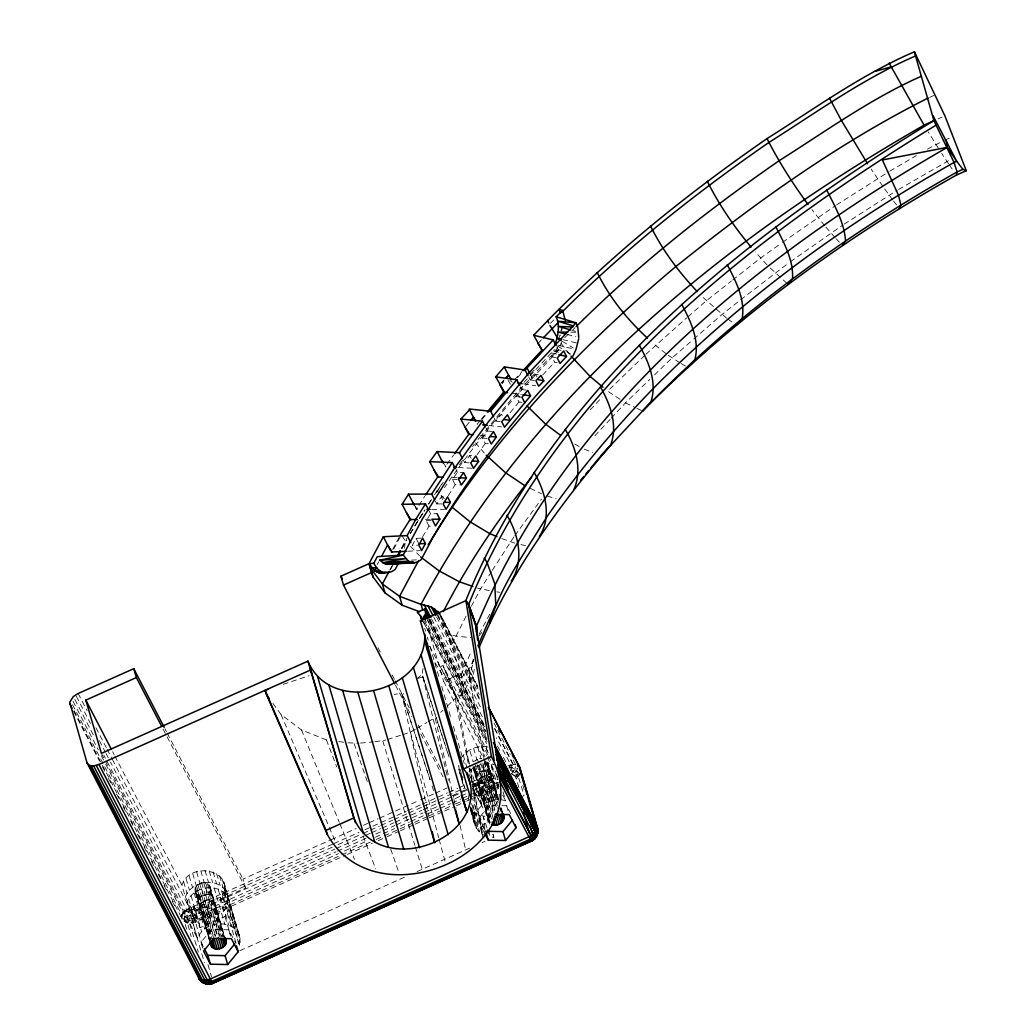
<?xml version="1.0" encoding="UTF-8"?>
<svg xmlns="http://www.w3.org/2000/svg" width="1036" height="1036" viewBox="0 0 1036 1036"><rect width="100%" height="100%" fill="white"/><g stroke="black" fill="none" stroke-linecap="round" stroke-linejoin="round"><path stroke-width="0.75" stroke-dasharray="5 3.75" d="M332.491 844.198L186.985 909.388C182.971 915.591 184.46 923.167 186.894 929.551M112.341 759.284L190.715 910.359L189.433 922.856L198.368 952.162M189.549 908.015L186.817 920.356L191.155 936.609M182.103 919.204L181.067 916.756L181.663 914.879L184.732 911.071L186.985 909.388L190.715 910.359L192.8 915.915L192.8 923.076L204.338 962.522M513.273 760.178L515.488 764.464L510.515 764.944L509.013 768.259L507.847 765.915L514.75 768.971L519.541 773.918L518.337 776.728L524.099 795.583L520.305 797.267M404.571 548.096L405.322 540.883L407.031 538.176M494.936 728.658L513.131 764.451L510.217 770.836M423.025 668.388L422.17 674.358L448.381 780.315M561.732 330.756L562.147 327.985M468.92 794.677L468.272 800.621M105.698 764.205L182.919 912.936L182.465 918.556L187.166 922.959L195.558 922.182L345.869 855.088M239.161 935.042L228.684 899.093L229.552 902.55L228.852 909.789L239.407 945.881L240.106 938.655L228.684 899.093C221.108 881.662 193.033 885.599 186.907 902.317L197.462 938.409C203.587 921.69 231.663 917.754 239.238 935.184M560.955 330.691L561.564 327.79M223.452 911.214L219.995 899.377C240.21 872.17 190.572 858.65 181.896 885.158L185.353 896.982L196.685 918.815L203.898 919.942L223.452 911.214C231.391 902.939 226.884 891.154 223.659 881.934M435.042 662.768L455.918 696.697L461.914 695.544L473.258 674.319L474.941 666.549M194.949 889.147C195.804 884.433 201.204 881.753 205.646 882.866C213.274 885.314 210.204 895.855 213.934 901.294C213.092 906.008 207.692 908.689 203.237 907.575C196.063 905.075 196.814 895.078 194.949 889.147L198.433 902.719M198.42 900.983C199.391 892.695 214.569 892.074 213.934 901.294M210.101 942.63L199.987 908.041C198.614 898.613 216.136 896.464 215.501 906.617L224.294 936.699M194.975 890.882C196.775 898.665 209.44 896.852 210.476 889.458M199.987 908.041C201.8 915.824 214.452 914.011 215.501 906.617M476.314 778.658C474.928 769.23 492.45 767.093 491.815 777.246C491.103 781.261 486.998 783.838 483.1 783.786C474.501 783.643 475.33 772.39 472.843 766.834L476.845 780.302M477.868 783.993L490.002 823.128L477.868 783.993L478.36 780.522L480.795 777.557L486.57 775.705L491.763 777.777L498.653 800.608M473.387 768.466C477.829 776.87 493.408 768.492 486.752 760.618L490.209 772.455M479.448 787.036C483.825 791.232 492.32 788.577 493.369 782.568M488.422 820.085L488.914 816.614L493.11 812.625L482.556 776.534M447.397 705.982L455.205 698.549L469.321 676.081L473.815 660.916M561.875 341.491L558.067 350.699L518.311 393.395A929.603 509 -27.4 0 0 444.379 487.736M461.914 695.544L463.338 686.104L461.124 674.76L447.513 633.708L455.477 636.026L470.784 637.632M557.316 347.513L556.423 350.297L516.498 393.201L480.717 436.376M473.374 659.103L470.94 666.42L461.305 678.023M518.919 787.515L515.578 776.793L513.843 775.252L517.689 768.285L514.75 768.971L511.81 773.491L512.419 776.016L519.541 773.918M558.572 339.173L560.049 335.042L560.593 336.959M494.548 728.671L513.131 764.451L515.539 766.757L514.75 768.971L515.565 772.96L518.401 775.99L516.329 778.632L519.748 774.475M461.124 674.76L471.225 651.411M474.061 659.22L470.94 666.42L473.258 674.319M186.907 902.317L200.077 927.673L225.006 916.536L228.852 909.789L239.523 945.285M185.353 896.982C191.466 880.276 219.554 876.339 227.13 893.77M377.182 564.568L378.671 561.771M392.67 549.378L398.99 537.503M393.745 549.119L401.346 534.835L405.322 540.883L400.88 549.222M389.782 570.072L392.009 565.902M390.624 569.424L392.838 565.255M401.696 548.614L404.649 543.071A934.938 511.926 -27.4 0 1 406.241 540.352M402.033 548.51L406.449 540.209M421.276 538.124L416.045 538.344L412.276 545.441L417.521 545.195M422.571 536.816L429.059 526.12L433.916 526.003M429.163 817.78L402.201 695.803L404.364 691.906M466.07 616.135L451.528 645.169L439.924 613.817M471.367 606.189L480.432 589.147L491.465 571.665M479.189 633.98L489.821 613.998M518.401 775.99L515.578 776.793L518.518 772.26M414.97 506.617L416.433 509.44L418.091 506.811M418.92 505.503L424.708 496.335M415.591 524.605L425.019 509.673M428.438 504.234L431.002 500.168M434.434 494.742L441.686 484.239M435.34 501.113L436.803 503.923L441.245 496.891L447.591 496.93M448.225 495.739L455.205 484.719L461.46 484.9M492.307 570.318L513.921 536.868M429.059 526.12L426.236 520.681L430.587 513.778L437.024 513.675M502.318 383.734L503.91 381.261M370.331 842.087L194.975 920.369L192.8 923.076L187.024 922.377L181.663 914.879L182.971 913.363L190.002 915.682L191.919 912.936L334.861 849.119M461.02 758.443C466.731 748.743 479.422 744.249 490.08 747.565M488.293 443.745L485.288 443.473L482.465 438.021L487.567 431.015L493.524 431.611M477.078 454.739L485.288 443.473M446.943 464.232L453.587 455.128M459.518 464.581L464.193 458.171M472.61 446.62L474.488 444.055M455.205 484.719L452.382 479.267L457.407 472.39L463.623 472.623M463.118 459.764L464.568 462.574L469.684 455.568L474.268 455.853M514.879 535.56L541.491 499.067M182.971 913.363L184.732 911.071L103.807 755.179M202.719 948.121L200.997 942.203L211.486 929.46L228.775 929.797L235.586 942.902M484.188 832.271L481.468 827.026L478.865 818.155L489.368 805.399L495.648 805.529M481.468 827.026L491.958 814.283M466.032 426.172L469.735 421.691M501.825 382.957L503.613 380.795M480.16 420.564L477.091 424.268L477.946 424.359L476.443 421.976M481.183 419.334L486.298 413.157M482.038 419.425L487.153 413.247M478.075 439.575L479.836 437.451M494.327 418.285L495.791 421.095L501.541 414.167L502.952 416.886M521.885 402.369L518.958 402.007L516.135 396.555L521.937 389.562L527.725 390.352M510.204 412.561L518.958 402.007M478.865 635.962L481.792 632.491M503.017 791.789L505.646 800.815C491.724 795.985 472.947 806.733 474.346 822.429L470.525 807.316M190.002 915.682L192.8 915.915L336.027 851.773M537.982 343.525L542.255 338.927M514.4 379.823L522.027 371.626M517.404 377.622L522.843 371.782M530.885 373.556L534.084 370.124M523.957 382.336L554.26 349.779L558.067 350.699M528.736 377.078L530.186 379.888L535.534 374.216L539.601 375.123M557.329 362.794L554.636 362.173L551.812 356.721L558.3 349.741L560.994 350.388M542.696 374.993L554.636 362.173M590.222 409.867L602.214 396.982M594.897 435.742L610.191 419.308M611.279 418.13L625.472 402.875L649.831 379.383M500.776 383.333L504.092 379.862M469.049 771.652C475.148 765.034 485.055 762.133 493.758 764.426M550.44 323.245L553.91 319.904M564.711 337.671L568.155 334.343M572.766 329.901L575.071 327.674M644.716 355.4L607.666 391.129L622.934 401.204M645.868 354.273L686.726 317.845M654.467 374.915L671.859 358.132L692.553 340.132M440.688 712.354L442.929 710.23M687.943 316.783L706.176 300.919L731.416 281.002M693.757 339.07L721.742 314.711L739.432 300.764M416.705 678.8L422.17 674.358L445.532 746.14M732.685 280.018L760.45 258.119L781.248 243.24M740.688 299.767L789.082 262.665M782.543 242.32L835.262 205.788M790.377 261.732L842.877 225.006M195.558 922.182L194.975 920.369L187.166 922.959L182.634 920.434L187.024 922.377L192.592 918.673L338.539 853.651M487.684 754.726L440.468 666.951L442.799 665.306L456.423 696.593L461.642 694.573M102.37 765.164L181.067 916.756L182.414 916.031L184.434 917.067L187.322 915.151L189.705 918.44L192.592 918.673L194.975 920.369L191.919 912.936L184.732 911.071L184.913 914.361M836.609 204.908L888.448 171.976M844.236 224.126L897.254 190.248M475.783 760.398L477.544 759.375L481.002 771.198M889.846 171.16L916.29 155.633M927.427 149.106L943.161 140.909M898.626 189.446L950.957 159.324M402.745 734.615L410.424 732.154L415.915 728.93M417.275 728.127L426.884 722.493M428.256 721.691L435.107 717.663L453.535 797.396M402.331 695.726L430.082 779.758L401.541 693.33L394.327 694.444M519.787 388.254L522.351 386.907M475.705 760.566L473.128 761.784L469.671 749.947M929.68 97.332L934.032 95.39M937.943 118.933L942.112 117.081M944.625 140.248L952.006 136.959M498.277 786.596L443.654 681.39L458.818 674.63M219.995 899.377L245.584 887.956L242.981 879.085L329.655 840.377M331.131 839.73L356.099 828.58M363.455 825.303L367.858 823.335M369.321 822.675L378.14 818.738M379.603 818.09L419.269 800.375M420.745 799.714L433.967 793.822M435.431 793.162L447.189 787.917M333.955 843.55L359.013 832.361M364.905 829.732L406.164 811.305M407.64 810.657L420.901 804.726M422.377 804.078L447.422 792.89M448.899 792.229L457.744 788.279M459.22 787.632L465.112 784.99M471.004 782.361L496.05 771.185M332.18 847.202L190.715 910.359L187.982 912.34L110.515 762.082M338.073 844.573L361.655 834.045M363.131 833.384L369.023 830.755M370.5 830.095L379.331 826.145M380.808 825.485L392.592 820.227M394.068 819.567L407.329 813.648M408.806 812.988L422.066 807.07M423.543 806.409L464.801 787.995M472.17 784.705L495.752 774.177M200.077 927.673L195.053 910.514L200.427 908.106L203.898 919.942L195.545 907.601L193.227 906.992L196.685 918.815L195.545 907.601L200.427 908.106M452.719 795.48L465.514 789.769M472.623 786.596L478.308 784.058L481.766 795.894L498.536 788.409M336.337 848.458L364.335 835.961M365.812 835.301L370.228 833.332M371.704 832.672L380.536 828.722M382.012 828.075L393.81 822.804M395.273 822.144L421.807 810.307M423.271 809.647L436.532 803.729M438.008 803.068L466.006 790.572M473.374 787.282L496.956 776.754M337.49 851.113L366.964 837.956M375.809 834.006L381.701 831.377M383.178 830.717L394.962 825.459M396.438 824.798L422.96 812.962M424.436 812.302L437.697 806.384M439.173 805.723L459.803 796.516M461.279 795.855L465.695 793.874M473.063 790.585L498.122 779.409M344.431 851.022L368 840.494M375.369 837.205L394.535 828.645M400.427 826.016L409.272 822.066M410.735 821.418L438.733 808.909M440.209 808.261L450.53 803.651M451.994 802.991L460.839 799.041M462.315 798.393L468.207 795.752M469.684 795.104L499.158 781.947M376.223 839.458L413.053 823.011M414.529 822.351L427.79 816.433M429.267 815.772L454.325 804.583M455.788 803.923L498.523 784.848M347.345 854.428L372.39 843.239M378.282 840.61L385.651 837.321M387.127 836.661L398.912 831.403M400.388 830.742L413.649 824.824M415.125 824.164L428.386 818.246M429.862 817.585L443.123 811.667M444.599 811.007L454.908 806.397M456.384 805.736L465.229 801.799M466.705 801.139L471.121 799.157M499.119 786.661L472.597 798.51L476.586 811.693L472.584 788.007L481.779 805.581L474.462 767.236L485.236 803.198L478.36 765.358L489.109 801.372L482.53 764.141L493.24 800.193L486.816 763.623L497.474 799.701L491.064 763.817L498.575 789.393M468.829 774.06L482.918 801.216L497.992 794.664M239.989 950.647L405.309 876.844M417.12 871.574L470.266 847.849M482.064 842.579L485.016 841.258M507.847 765.915L510.515 764.944L515.539 766.757M283.281 684.291L309.104 675.718M374.851 741.75L385.871 740.041M387.412 739.536L401.217 735.107M418.233 678.308L422.805 676.858L447.876 753.548M510.088 768.026L512.263 767.572L496.361 737.671M479.513 758.74L481.546 758.546M347.992 742.825L358.935 743.213M360.528 743.071L373.258 741.905M210.671 900.025L221.225 936.13L217.21 936.052L206.656 899.96M411.512 560.139L416.342 559.88M407.718 551.243L420.111 550.647M426.236 520.681L432.698 520.512M425.407 519.347L431.831 519.243M436.803 503.923L443.188 503.91M416.433 509.44L417.366 509.44L415.073 505.918M431.688 509.388L444.418 509.362M570.745 332.18L577.052 332.232M501.942 805.658L506.656 805.749L510.735 813.61M511.383 773.491L513.843 775.252M452.382 479.267L458.637 479.448M452.512 477.531L457.161 477.713M464.568 462.574L469.191 462.82M458.21 467.534L473.556 468.337M181.067 916.756L184.421 919.554L192.295 921.121M478.308 784.058L474.138 783.682L477.609 795.518L481.766 795.894M492.994 834.304L493.874 837.308L489.717 836.933L489.186 832.245M482.465 438.021L486.959 438.422M480.626 435.496L488.487 436.273M495.791 421.095L500.233 421.574M488.901 425.511L501.411 426.845M513.131 764.451L515.786 764.775M516.135 396.555L521.976 397.293M512.185 393.304L521.367 394.548M272.895 703.418L281.067 714.568L301.489 729.966L326.418 739.885L329.5 740.3M338.746 741.556L346.451 742.605M511.305 770.978L515.565 772.96M530.186 379.888L534.485 380.549M523.633 383.903L535.716 385.755M489.342 590.611L477.415 588.085M496.775 591.841L499.74 592.333M184.434 917.067L189.705 918.44M514.75 543.149L501.346 538.435M520.914 544.573L525.524 545.648M551.812 356.721L555.853 357.666M551.45 352.887L557.472 354.325M553.69 351.023L559.686 352.473M558.003 345.182L572.96 348.821M562.988 339.627L576.43 342.916M566.977 334.395L575.822 336.726M477.609 795.518L473.685 794.47L472.817 791.504M572.416 330.445L575.524 331.352M547.293 496.05L556.125 498.743M584.278 449.184L592.657 452.421M625.472 402.875L635.444 407.653M636.868 408.339L642.566 411.059M485.806 835.884C473.879 832.063 473.206 817.831 470.033 807.821L475.226 825.899L470.797 808.339L469.178 805.205M530.277 488.293L541.53 493.784M574.825 444.068L580.186 447.125M679.823 362.794L667.08 354.48M681.144 363.571L687.774 367.456M562.418 341.414L573.245 347.928M557.601 346.063L565.397 350.893M566.692 351.696L570.577 354.105M511.124 769.631L513.48 771.276M726.625 318.181L701.709 296.244M727.842 319.062L732.724 322.533M665.889 353.574L652.926 343.279M509.854 380.316L512.224 382.167M786.868 283.333L768.168 266.071M767.067 264.931L755.257 251.981M410.619 546.438L419.463 555.71M834.977 237.477L825.653 226.884M836.052 238.617L841.439 244.302M436.998 490.663L438.94 492.799M441.116 495.182L444.366 498.756M475.42 442.773L484.239 452.926M186.92 917.883L189.51 920.875M461.318 775.834L464.775 787.671C460.878 780.898 462.367 772.61 458.715 765.578L459.647 772.649L463.688 778.632M465.565 788.603L467.145 790.468M824.643 225.68L811.848 209.531M516.498 393.201L520.318 397.837M561.098 343.382L570.02 354.765M892.773 200L883.604 187.438M893.718 201.217L896.541 204.895M882.711 186.169L871.159 169.153M948.51 163.727L941.698 153.354M949.39 164.996L953.755 171.328M938.318 148.122L928.243 131.948M443.667 463.338L445.933 466.886L445.053 466.835L442.851 462.613M507.977 380.225L510.476 384.252M192.8 915.915L194.12 918.116M488.448 756.15L493.032 764.659M422.053 619.347L486.79 740.96M428.632 619.243L484.11 725.342M429.616 646.166L486.415 755.632M556.85 346.93L558.3 349.741M535.534 374.216L536.946 376.936M529.979 373.62L532.167 377.829M520.473 386.752L521.937 389.562M486.104 428.205L487.567 431.015M469.684 455.568L471.095 458.288M455.957 469.58L457.407 472.39M441.245 496.891L442.657 499.611M429.124 510.968L430.587 513.778M416.045 538.344L418.868 543.796M477.531 686.13L441.31 616.342L444.315 624.915M440.676 615.255L477.92 687.01M439.911 615.565L477.933 688.836M437.723 614.633L479.202 694.534M494.017 723.076L496.982 728.787M497.72 730.212L510.308 754.467M436.596 617.003L480.432 701.463M433.747 617.055L481.455 708.948M431.598 619.023L482.672 717.43M497.474 745.946L500.44 751.657M503.405 757.355L507.096 764.49M429.927 618.997L462.237 681.209M429.254 618.984L484.524 725.446M484.524 726.948L428.645 619.282L485.962 731.338M426.599 618.375L485.353 731.545M486.985 739.018L425.33 620.266M424.527 621.289L487.127 741.88M423.53 622.183L444.91 663.338L447.267 658.158L447.487 654.066M461.253 694.832L486.557 743.563M488.28 752.926L442.799 665.306L455.918 696.697M487.153 757.057L497.513 777.026M502.693 795.13L505.646 800.815M472.584 788.007L487.425 816.588L489.73 823.996M478.865 818.155L485.664 831.26M378.049 647.772L380.277 652.058M392.165 674.967L394.392 679.253M395.143 680.691L409.259 707.886M418.181 725.058L441.958 770.862M395.506 685.275L411.849 716.757M420.771 733.928L443.058 776.87M164.97 728.8L166.446 731.662M167.197 733.087L242.981 879.085M163.105 729.085L245.584 887.956M112.639 751.747L114.128 754.622M114.867 756.06L181.896 885.158M193.227 906.992L195.053 910.514M78.179 693.498L87.089 710.657M95.998 727.816L106.397 747.837M107.135 749.274L111.59 757.847M76.366 696.296L90.469 723.465M99.378 740.623L105.322 752.071M106.061 753.496L109.777 760.644M200.997 942.203L203.716 947.448M74.851 699.404L94.898 738.02M101.398 753.366L197.462 938.409M73.025 701.281L98.278 749.909M101.243 755.62L104.96 762.768M72.52 704.648L181.663 914.879M74.165 710.813L101.632 763.726M73.517 711.072L99.508 761.123M102.473 766.847L104.701 771.134M108.417 778.295L112.134 785.443M116.589 794.016L118.816 798.316M123.271 806.889L126.237 812.612M130.691 821.198L132.919 825.485M137.374 834.071L140.339 839.782M144.056 846.943L147.021 852.654M151.476 861.24L153.704 865.526M158.158 874.112L161.124 879.836M164.102 885.547L167.806 892.708M172.261 901.281L175.239 907.005M485.56 734.304L427.324 619.839M437.477 615.552L480.393 700.025M281.067 714.568L328.671 825.886M329.306 827.375L335.016 840.74M301.489 729.966L339.251 822.183M339.86 823.659L354.48 859.362M326.418 739.885L336.739 766.912M363.118 835.974L375.731 868.997M354.157 743.654L367.935 783.397M390.74 849.131L399.223 873.581M432.051 785.897L434.071 792.009M447.526 752.253L449.507 758.365M492.955 834.343L493.874 837.308M486.985 828.036L483.346 816.174L476.068 813.377L470.797 808.339L476.884 829.085L473.128 811.097L479.267 831.882L476.068 813.377L482.271 834.174L479.513 815.086L485.353 834.394M487.438 829.525L488.811 833.967M382.802 741.025L414.905 845.324M415.371 846.865L422.455 869.877M481.779 805.581L470.991 769.683L472.053 781.908M471.548 803.47L475.045 815.202L472.714 803.211M470.823 807.07L474.294 818.828L471.276 805.244M522.856 785.094L524.63 791.167M506.656 805.749L508.818 813.143M486.091 746.671L488.254 754.066M487.788 762.03L491.789 775.498M492.812 779.189L498.627 798.873M501.165 807.769L502.589 812.405M488.357 765.41L491.815 777.246M500.841 808.132L502.162 812.638M491.763 777.777L498.368 800.336M500.569 807.86L501.89 812.366M481.908 746.451L484.926 756.811M487.839 767.132L491.297 778.968M492.864 784.291L498.135 802.343M499.896 808.352L500.776 811.356M485.729 761.007L488.759 771.354M490.313 776.689L497.785 802.252M486.829 768.738L490.3 780.561M491.854 785.897L497.125 803.936M484.395 761.771L486.985 770.654M488.539 775.977L497.332 806.047M497.772 807.562L499.093 812.069M485.405 770.098L488.862 781.921M490.416 787.256L496.14 806.798M482.854 762.988L485.016 770.383M486.57 775.705L495.804 807.29M477.674 746.943L481.131 758.779M483.644 771.134L487.101 782.957M488.655 788.292L494.82 809.336M480.808 763.182L482.97 770.577M484.524 775.899L494.638 810.489M481.675 771.755L485.133 783.592M486.687 788.914L493.291 811.473M473.543 748.121L477 759.958M479.642 771.949L483.1 783.786M484.654 789.108L493.447 819.178M477.078 764.84L479.241 772.234M480.795 777.557L491.349 813.661M477.661 771.678L481.118 783.514M482.672 788.836L491.906 820.421M475.213 764.723L477.816 773.594M479.37 778.917L489.924 815.021M475.887 770.978L479.344 782.802M480.898 788.137L491.012 822.726M474.203 766.316L476.793 775.2M478.36 780.522L488.914 816.614M474.423 769.877L477.894 781.714M473.258 766.575L476.288 776.922M477.842 782.245L488.396 818.336M483.32 801.216L489.484 822.273M478.412 785.625L488.966 821.716M466.213 752.33L469.671 764.167M428.088 628.14L443.654 681.39M463.286 755.205L466.744 767.041M424.721 628.256L425.589 631.209M427.311 637.127L428.218 640.209M430.018 646.373L439.484 678.735M441.737 686.441L451.191 718.803M453.444 726.495L464.257 763.48M458.78 769.178L462.237 781.014M459.647 772.649L463.118 784.485M224.54 885.392L227.998 897.228M229.552 902.55L240.106 938.655M222.015 878.748L225.472 890.572M227.026 895.907L237.581 931.999M224.592 889.017L228.049 900.841M229.603 906.176L240.158 942.268M219.632 875.951L223.09 887.787M224.657 893.11L235.211 929.201M223.828 892.631L227.285 904.467M216.628 873.646L220.098 885.482M221.652 890.805L232.206 926.896M222.274 896.127L225.744 907.963M227.298 913.286L236.091 943.369M213.105 871.936L216.563 883.773M218.13 889.095L228.684 925.187M225.006 916.536L230.73 936.091M228.775 929.797L230.51 935.715M209.194 870.875L212.652 882.711M214.206 888.033L224.76 924.125M209.919 886.091L213.921 899.559M214.931 903.25L225.485 939.341M205.037 870.499L208.495 882.335M210.049 887.658L220.603 923.749M208.883 884.679L212.341 896.516M213.895 901.838L224.449 937.93M209.971 891.193L213.429 903.029M214.983 908.352L223.336 936.92M207.42 883.578L210.878 895.415M212.445 900.737L222.999 936.829M208.961 892.786L212.419 904.622M213.973 909.945L221.885 937.023M205.646 882.866L209.117 894.703M200.79 870.823L204.26 882.659M205.814 887.981L220.02 936.868M203.665 882.607L207.135 894.444M208.689 899.766L219.244 935.858M205.763 895.182L209.233 907.018M210.787 912.34L217.819 936.402M201.631 882.789L205.089 894.625M196.62 871.846L200.09 883.682M201.644 889.005L215.851 937.036M199.663 883.423L203.121 895.259M204.688 900.582L215.242 936.673M201.761 895.998L205.219 907.834M206.773 913.156L213.649 936.855M197.902 884.459L201.36 896.295M202.926 901.618L213.481 937.709M199.78 895.739L203.237 907.575M204.804 912.897L211.836 936.958M196.464 885.819L199.935 897.655M201.489 902.978L212.043 939.069M192.683 873.516L196.141 885.34M197.695 890.675L208.249 926.767M198.005 895.026L201.463 906.863M203.03 912.185L210.943 939.263M195.467 887.425L198.925 899.248M200.479 904.583L211.033 940.675M196.555 893.926L200.013 905.762M201.567 911.084L209.932 939.665M199.974 906.306L210.528 942.397M195.519 892.514L198.977 904.35M200.531 909.673L209.324 939.756M189.109 875.77L192.579 887.606M194.133 892.928L204.688 929.02M186.053 878.541L189.51 890.364M191.077 895.7L201.631 931.791M183.618 881.701L187.076 893.537M188.63 898.86L203.108 947.979M207.99 964.658L211.538 976.806M410.424 732.154L438.694 837.684M439.109 839.238L445.765 864.076M453.897 798.963L456.073 808.339M460.049 825.537L465.824 850.543M455.205 698.549L468.842 766.64M469.166 768.22L483.126 837.891L469.917 768.039M456.423 696.593L469.619 766.446M469.321 676.081L484.304 760.463M484.589 762.056L493.356 811.408M496.542 773.97L498.614 786.674M484.861 828.295L483.346 816.174L487.425 816.588L488.306 824.423M516.886 770.577L517.249 774.565M410.282 533.553A934.938 511.926 -27.4 0 1 424.682 510.411M436.402 492.735A934.938 511.926 -27.4 0 1 439.044 488.862M410.36 533.423A929.603 509 -27.4 0 1 424.501 510.424M428.852 503.651A929.603 509 -27.4 0 1 431.507 499.598M436.92 491.478A929.603 509 -27.4 0 1 443.149 482.375"/><path stroke-width="1.5" d="M488.344 707.109L519.671 767.326L536.985 826.495C539.393 831.869 536.842 838.707 531.455 841.102L213.157 983.203C207.783 985.689 200.816 983.073 198.472 977.608L200.712 980.937L206.216 983.889L536.182 836.583L537.813 831.986L537.749 828.787L519.671 767.326L488.629 707.497M164.219 727.363L133.761 668.686L78.179 693.498L73.362 696.542L69.71 702.24L87.115 763.092L199.275 978.994L202.862 982.607L209.907 983.734L213.157 983.203L210.541 983.501L211.629 983.76L531.131 841.025C535.949 839.315 538.487 833.682 537.749 828.787L494.884 746.904M499.74 781.299L531.131 841.025L535.677 837.606L537.736 833.099L537.749 828.787M531.455 841.102L534.705 837.243L536.985 826.495L493.395 742.527M534.796 838.72L534.705 837.243L536.92 834.045L537.088 828.178L537.801 830.458L536.985 831.325L528.606 836.92L210.308 979.02L201.45 981.118L199.275 978.994L208.935 984.2L534.796 838.72L537.736 833.099L536.493 830.056L495.48 749.934M203.665 982.827L204.817 982.4L205.024 980.483L93.667 765.954L89.329 765.449L87.115 763.092M523.931 370.603L542.411 350.751L533.708 335.275C603.638 261.059 683.294 196.529 767.054 138.591C815.215 108.288 861.874 74.32 914.399 51.8L933.902 120.577C742.747 237.386 552.589 386.959 465.863 600.491L491.401 756.513C541.815 852.343 376.12 922.286 327.467 834.77L266.537 694.755L265.061 690.339L268.104 689.328M578.71 338.811L575.951 349.546L573.18 355.711L538.733 392.644A900.271 492.942 -27.4 0 0 432.711 537.93L421.186 559.634L417.896 561.771L414.581 562.742L388.72 564.231L385.444 564.076L379.629 560.23L403.237 555.05L422.636 518.518L453.198 470.059M914.399 51.8L944.884 115.838L966.29 170.694L962.923 169.334L957.109 171.937C842.138 236.881 734.135 315.591 642.566 411.059C735.094 317.78 842.009 239.51 956.37 175.123L957.109 171.937L954.039 162.458L933.902 120.577M479.033 647.707C510.243 573.063 557.925 506.513 610.476 445.467C618.155 425.809 610.424 404.403 600.491 387.05M573.918 489.588C582.569 469.709 575.796 447.28 565.306 429.513M133.761 668.686L136.351 677.557L85.833 700.116L101.398 753.366L307.951 661.149C330.575 715.941 426.702 692.32 424.812 634.226M307.951 661.149L353.794 817.948C380.251 881.196 494.25 838.655 466.964 772.726M210.528 942.397C210.217 954.441 231.339 948.406 225.149 937.968M491.452 824.229C497.707 827.945 507.109 820.888 503.03 813.907M531.52 840.882L530.51 840.248L532.698 837.476L533.423 833.876L497.707 765.073M537.762 831.222L537.049 833.643L537.813 831.986M422.338 621.276L420.435 615.695L417.262 612.354L424.747 609.013L425.718 613.649L422.053 619.347M555.011 344.457C558.067 335.69 560.204 325.563 556.125 316.757L562.665 310.45L565.28 320.512M489.614 623.245C501.269 584.654 525.731 551.515 546.477 517.417C578.36 471.276 614.581 428.334 653.625 388.111C742.177 298.834 844.56 224.022 954.039 162.458L956.694 161.266L962.923 169.334M899.377 208.573L900.893 204.921L898.419 195.105L882.387 159.971L947.344 147.345L956.694 161.266L933.138 115.902M386.933 572.222C383.683 573.568 372.002 573.491 376.573 567.637L373.763 563.312L369.023 563.636L340.896 576.21L343.499 585.081L394.768 683.838M494.198 760.333L468.635 604.519C555.257 391.219 745.195 241.776 936.155 125.097M477.894 645.933L495.726 604.687L494.807 583.851L486.933 562.185L484.175 558.132M498.627 772.869L531.157 835.547L529.655 838.849L533.372 839.315M378.969 572.468L375.149 571.043L369.023 563.636L383.333 536.739L407.161 535.599L416.122 518.751L425.485 503.936L428.399 509.557M373.763 563.312L377.285 556.682L403.237 555.05L408.301 561.136L414.581 562.742L408.158 562.872M381.649 556.177L387.606 544.975L392.217 551.981M397.189 556.177L400.142 550.621M398.355 555.425L400.556 551.281M398.264 563.636L395.325 569.165C389.937 574.242 380.976 573.737 376.573 567.637L371.846 567.961M425.407 543.511L421.665 550.569L418.842 545.13L422.584 538.072L425.407 543.511L418.868 543.796M418.324 561.098L399.572 596.322L402.175 605.205L419.541 611.693M443.343 611.629C467.741 563.701 498.29 519.049 531.727 477M400.401 534.861L410.036 519.593L402.097 504.299L408.508 494.146L431.701 494.081L452.305 462.548L455.218 468.168M425.537 495.014L437.671 476.961L443.214 477.169M450.414 502.369L446.011 509.349L443.188 503.91L447.591 496.93L450.414 502.369L444.068 502.33M428.205 544.768C492.877 437.839 580.51 346.607 675.835 266.563C754.752 203.276 837.71 143.499 928.23 97.98M437.024 513.675L439.847 519.127L435.534 525.964L432.698 520.512M537.166 834.174L535.677 837.606L533.631 837.8M842.514 245.441L845.544 240.818C844.288 222.533 834.809 206.138 826.728 190.093M437.671 476.961L429.733 461.667L437.114 451.554L459.466 452.732L482.465 421.173L485.379 426.793M496.348 437.05L491.284 444.004L488.461 438.565L493.524 431.611L496.348 437.05L490.054 436.428M209.907 983.734L211.357 980.95L98.951 764.49L93.667 765.954M454.532 453.82L468.777 434.304L472.766 434.719M453.418 469.761L488.409 421.769L528.658 373.232L576.133 322.792L577.816 327.221L578.761 337.49M466.446 478.075L461.46 484.9L458.637 479.448L463.623 472.623L466.446 478.075L458.702 477.777M478.619 461.396L473.556 468.337L470.732 462.898L475.796 455.944L478.619 461.396L472.507 461.007M788.072 284.382L792.54 278.723C793.615 259.971 783.954 242.787 775.705 226.586M533.825 839.173L532.88 840.338L522.623 844.457M204.39 948.756L207.796 955.309L225.084 955.658L234.628 944.068M238.176 951.786L231.378 938.681L214.089 938.331L203.587 951.087L210.386 964.179L227.687 964.529L238.176 951.786L236.454 945.868M485.664 831.26L502.965 831.597L512.509 820.007M484.861 833.579L488.267 840.131L505.555 840.481L516.058 827.725L515.19 824.76M470.655 420.577L473.426 417.223L469.153 408.987L490.675 411.253L516.822 379.72L519.748 385.353M487.321 411.914L503.69 392.152L507.601 392.683M488.176 412.017L504.532 392.268L495.752 376.871L504.286 366.873L525.084 370.059L527.997 375.68M524.799 402.745L521.976 397.293L527.725 390.352L530.561 395.804L504.545 427.169L501.722 421.73L507.446 414.814L510.269 420.253L504.364 419.606M580.756 480.16L583.799 476.482M585.832 474.035L588.875 470.357M590.896 467.909L600.038 456.889M736.376 325.136L742.216 318.402C745.376 299.339 735.819 281.183 727.285 264.776M511.279 581.066C524.41 561.266 518.686 534.511 506.967 515.332M539.406 536.402C552.253 517.029 545.169 491.012 534.071 472.364M687.774 367.456L694.897 359.609C699.857 340.313 690.662 321.082 681.74 304.416M610.476 445.467L601.048 455.659L650.893 402.046C657.355 382.582 648.782 362.25 639.38 345.26M543.33 337.788L558.404 322.3M523.115 370.461L541.634 350.556M525.084 370.059L553.198 339.899L556.112 345.532M543.783 380.872L538.746 386.221L535.923 380.769L540.96 375.433L543.783 380.872L538.357 379.655M566.498 356.462L560.023 363.429L557.2 357.977L563.675 351.023L566.498 356.462L558.974 354.675M504.325 367.158L508.559 375.123L506.306 377.544L508.974 375.783M469.541 409.816L460.813 419.062L468.777 434.304M561.991 312.108C625.252 248.99 695.467 193.24 768.906 142.463C817.106 112.056 863.817 78.076 916.433 55.568M576.223 326.56C638.267 264.879 707.199 210.515 779.072 160.748C825.679 131.352 870.862 98.562 921.444 76.198M204.817 982.4L207.64 979.991L211.357 980.95L213.157 983.203M213.17 982.607L211.629 983.76L207.938 983.928L204.649 982.633L205.322 983.617M382.906 572.908L378.813 572.766L379.577 572.714M388.422 571.833L389.044 571.471L382.388 583.98L384.978 592.864L402.175 605.205M933.786 120.798L924.06 125.136C722.105 240.948 531.688 395.687 421.03 604.338L422.766 610.269M499.896 777.414L531.157 835.547L536.92 834.045M956.37 175.123L966.29 170.694M343.499 585.081L371.626 572.519L369.023 563.636L373.051 576.948L384.978 592.864M420.37 620.991L465.824 600.699L468.635 604.519L476.456 626.288L477.57 639.911M98.951 764.49L310.541 670.033L312.134 674.708M327.467 834.77L326.003 830.367L353.794 817.948M420.318 620.797L463.623 768.919L491.401 756.513M504.415 782.219L507.368 780.898M214.646 981.947L241.168 970.11M244.107 968.789L257.381 962.871M260.321 961.55L289.795 948.393M292.735 947.085L317.793 935.897M320.733 934.576L345.791 923.4M348.731 922.079L366.42 914.192M369.373 912.871L394.418 901.683M397.371 900.375L422.416 889.186M425.369 887.878L443.045 879.978M445.998 878.657L471.043 867.482M473.996 866.161L491.673 858.274M494.625 856.953L519.671 845.764M389.834 563.882L398.51 563.053M518.881 765.941L517.961 766.239L517.456 764.969L518.881 765.941L520.448 769.618L519.554 768.064L520.02 770.654M385.353 572.312L382.698 573.063L384.006 572.986M875.057 71.367L891.245 66.809L924.06 125.136M388.72 564.231L411.344 562.535L385.444 564.076L408.301 561.136L382.375 562.729L405.568 558.611L379.629 560.23M375.149 571.043L379.875 570.732M408.21 562.302L413.053 562.03M391.271 552.02L406.164 551.307M402.097 504.299L425.485 503.936M410.036 519.593L417.391 519.476M431.831 519.243L439.847 519.127M426.91 509.414L430.095 509.401M567.598 332.155L558.132 332.077L565.501 334.006M495.104 814.335L509.246 814.62L516.058 827.725M429.733 461.667L452.305 462.548M572.96 327.013L558.43 326.392L570.862 329.992M453.613 467.288L456.682 467.456M460.813 419.062L482.465 421.173M482.634 424.851L487.334 425.356M89.329 765.449L200.699 979.965L205.024 980.483L208.43 982.257L212.225 982.348L212.497 983.306M439.924 613.817L431.39 606.979L421.03 604.338L399.572 596.322L382.388 583.98L370.448 568.065M495.752 376.871L516.822 379.72M522.908 394.755L530.561 395.804M517.586 382.983L522.118 383.683M533.708 335.275L553.198 339.899M561.486 339.264L557.005 338.163L561.072 340.598M207.938 983.928L208.935 984.2M573.18 325.835L557.756 321.212L576.133 322.792L556.125 316.757M562.665 310.45L559.077 309.298L560.567 313.338M472.869 586.493L459.259 581.727L438.901 570.758L420.564 556.876M496.943 536.609L489.627 533.566L469.865 521.678L451.968 507.096M535.431 834.796L533.423 833.876L536.493 830.056L495.726 751.527M535.495 832.167L496.632 759.453M524.643 485.547L505.542 472.727L486.208 455.192M560.411 435.224L545.739 424.229L527.013 405.944M199.041 976.559L199.935 979.603L202.862 982.607L200.699 979.965M374.203 570.163L375.187 570.927M602.991 387.231L590.17 376.495L571.017 356.034M199.935 979.603L202.434 981.714M647.396 338.112C627.104 319.386 609.388 297.358 597.215 272.52M697.254 291.569C678.774 272.079 662.483 250.181 650.569 226.068M751.087 247.073C734.2 226.845 719.088 204.934 707.303 181.326M531.157 835.547L532.698 837.476M808.002 204.39C792.721 183.553 778.696 161.681 767.054 138.591M463.623 768.919L466.278 772.493L470.564 785.055M502.318 813.869L503.91 816.925M224.449 937.93L226.029 940.973M266.537 694.755L269.256 698.471M502.084 777.337L503.949 779.94M465.863 600.491L468.635 604.519L476.728 627.207M867.637 163.805L841.323 120.37L829.46 98.135M412.781 502.395L414.309 504.739M406.384 512.548L410.968 519.567M434.006 469.917L438.565 477M441.388 459.79L442.903 462.16M475.692 420.797L473.426 417.223L475.628 421.458M465.112 427.285L469.619 434.408M508.559 375.123L511.421 379.694M537.982 343.525L542.411 350.751M557.705 338.163L549.935 325.421M889.199 63.041L891.245 66.809M425.718 613.649L427.907 617.922M494.535 745.285L536.985 826.495M527.052 368L529.979 373.62M500.038 385.12L503.69 392.152M490.675 411.253L493.602 416.886M459.466 452.732L462.38 458.352M437.114 451.554L442.851 462.613M431.701 494.081L434.615 499.715M408.508 494.146L414.245 505.205M407.161 535.599L410.813 542.631M437.671 611.253L439.16 614.128M498.821 729.059L500.31 731.921M512.237 754.907L513.726 757.782M434.757 608.922L436.985 613.208M431.39 606.979L435.845 615.565M427.79 605.568L433.009 615.617M424.19 604.765L430.859 617.598M424.747 609.013L429.189 617.573M425.615 611.965L428.528 617.585M383.333 536.739L390.533 550.608M496.632 757.614L535.236 831.999L495.791 754.415M423.879 617.469L425.33 620.266M497.785 767.585L504.869 781.235L502.279 772.351M498.756 771.768L508.262 790.079L504.079 775.783M340.896 576.21L342.385 579.072M136.351 677.557L161.616 726.223M85.833 700.116L111.15 748.886M69.813 703.923L72.041 708.21M96.27 765.462L208.43 982.257M91.297 765.954L202.667 980.755M433.838 608.404L436.752 614.128M265.061 690.339L326.003 830.367M547.604 320.37L548.73 323.025M468.635 604.519L476.275 627.415L500.505 779.227M448.238 834.77L402.382 677.971M461.409 794.949L466.912 811.823L421.069 655.024M461.447 795.026L466.912 811.823M371.626 572.519L373.051 576.948M520.46 772.053L524.009 784.187M525.783 790.261L527.117 794.806M528.01 797.85L536.441 826.676M530.173 825.977L532.763 834.848M523.374 812.625L529.422 833.332M502.602 814.154L503.923 818.66M501.657 814.374L503.418 820.382M500.207 814.464L502.408 821.988M498.329 814.322L500.971 823.348M502.965 831.597L505.555 840.481M496.14 813.856L499.21 824.384M494.612 815.992L497.241 825.006M493.447 819.178L495.208 825.2M492.346 821.924L493.227 824.928M486.104 832.737L488.267 840.131M420.435 615.695L422.105 621.419M424.928 641.673L470.784 798.471M413.377 667.404L459.233 824.203L455.736 810.1M388.85 686L434.706 842.799L432.284 831.856M373.685 690.947L419.541 847.746M357.925 692.475L403.781 849.261M342.657 690.468L388.5 847.267M328.904 685.081L374.747 841.88M317.612 676.676L363.455 833.475M309.544 665.824L355.387 822.623M224.734 938.202L226.055 942.708M223.776 938.422L225.537 944.443M222.326 938.525L224.527 946.036M220.461 938.383L223.103 947.396M225.084 955.658L227.687 964.529M218.259 937.904L221.341 948.432M216.291 938.538L219.373 949.067M214.245 938.733L217.327 949.261M212.276 938.461L215.358 948.989M211.383 940.766L213.584 948.277M210.813 942.669L212.121 947.176M210.204 942.76L211.085 945.764M207.796 955.309L210.386 964.179M946.36 141.375L947.344 147.345C752.071 259.44 564.529 413.338 476.456 626.288L476.69 632.323M499.922 794.599L500.699 799.365M427.415 643.369L427.531 650.556M476.275 627.415L476.314 631.986M426.599 618.375L425.123 615.526L426.586 618.401"/></g></svg>
